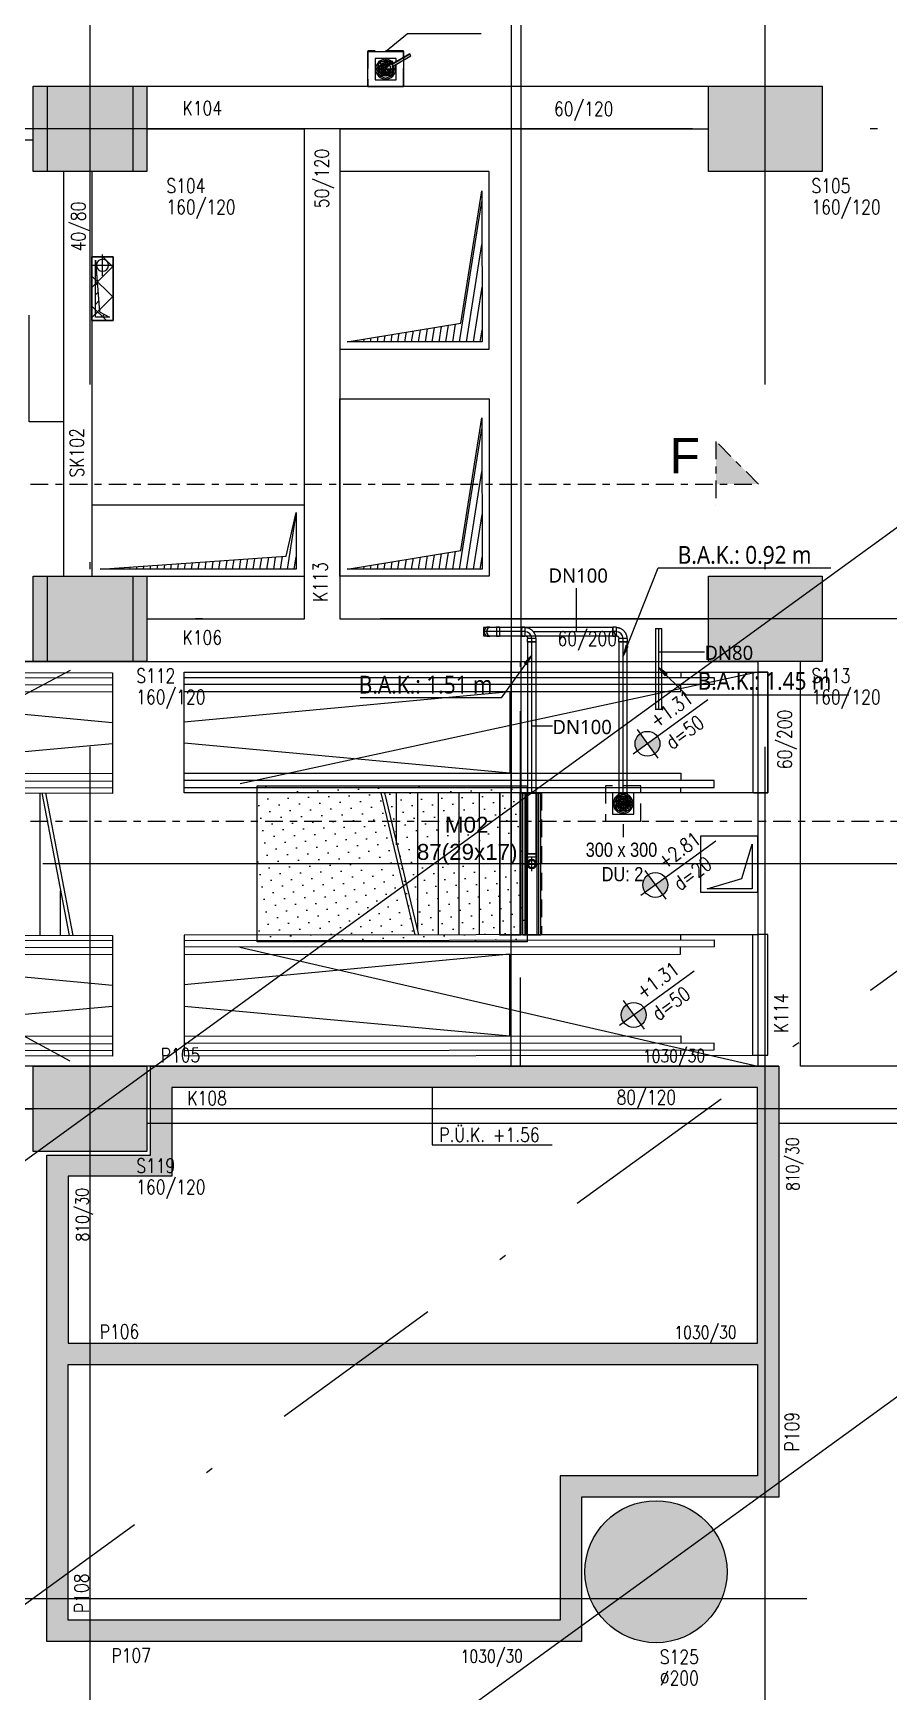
# Model space of a CAD drawing. Header units: millimetres. Extents: x 400408 to 401334, y 4543945 to 4544229.
# Drawn here: x 400627.2 to 400639.24, y 4544100.27 to 4544123.63 of the extents above; entities that cross this region are included whole.
import ezdxf
from ezdxf.enums import TextEntityAlignment as Align

# ---------------------------------------------------------------- set-up
doc = ezdxf.new("R2010")
doc.units = ezdxf.units.MM
for name, pattern in [('AKS', [3, 2.5, -0.25, 0, -0.25]), ('CENTER', [2, 1.25, -0.25, 0.25, -0.25]), ('CIZGI', [0.4, 0.25, -0.15]), ('CONTINU', [0]), ('DASHDOT2', [0.5, 0.25, -0.125, 0, -0.125]), ('HIDDEN', [0.375, 0.25, -0.125])]:
    doc.linetypes.add(name, pattern=pattern)
for name, color, linetype in [('aks prota', 2, 'AKS'), ('altlık_PROTA', 8, 'Continuous'), ('bosluk prota', 2, 'Continuous'), ('boşluk prota', 2, 'Continuous'), ('boşluk taraması prota', 252, 'Continuous'), ('kesit prota', 1, 'Continuous'), ('kesit tarama prota', 252, 'Continuous'), ('kiriş boyutu prota', 6, 'Continuous'), ('kiriş prota', 6, 'Continuous'), ('kolon prota', 1, 'Continuous'), ('kolon tarama prota', 252, 'Continuous'), ('lkolon prota', 4, 'Continuous'), ('lperde prota', 4, 'Continuous'), ('merdiven prota', 2, 'Continuous'), ('not prota', 2, 'Continuous'), ('perde prota', 1, 'Continuous'), ('PRT-AL-TUNEL_EKSENI', 14, 'DASHDOT2'), ('PRT-MI-a_fit_drainage', 10, 'Continuous'), ('prt-s-taxis', 7, 'Continuous'), ('skesit prota', 7, 'Continuous'), ('st-s_level (kot)', 6, 'Continuous'), ('st-s_levelmark (kot işareti)', 4, 'Continuous'), ('st_s_ölçü', 4, 'Continuous'), ('temel prota', 6, 'Continuous'), ('tkesit prota', 7, 'Continuous'), ('tkolon prota', 6, 'Continuous'), ('tnot prota', 4, 'Continuous'), ('tperde prota', 6, 'Continuous')]:
    doc.layers.add(name, color=color, linetype=linetype)
doc.styles.add('Arial', font='Arial.ttf')
doc.styles.add('Arial Narrow_2', font='Arial Narrow.ttf', dxfattribs={"height": 20})
doc.styles.add('OLCU', font='romanstw.shx')
doc.styles.add('PRT-MI-a_Arial', font='Arial.ttf', dxfattribs={"height": 30})
doc.styles.add('Segoe UI Light', font='', dxfattribs={"width": 0.9, "height": 200})
doc.styles.add('Segoe UI Light_1', font='', dxfattribs={"height": 200})
doc.styles.add('TKIRIS', font='romanstw.shx')
doc.styles.add('tkolon', font='romanstw.shx')
doc.styles.add('TNOT', font='romanstw.shx', dxfattribs={"width": 0.8, "height": 250})
doc.styles.get('Segoe UI Light').set_extended_font_data('Segoe UI Light')
doc.styles.get('Segoe UI Light_1').set_extended_font_data('Segoe UI Light')

# ---------------------------------------------------------------- blocks, each defined once
blk = doc.blocks.new('MEKANİK+2.81')
at = {"layer": 'altlık_PROTA'}
for points in [[(36213, -30314), (36310, -30314), (36288, -30276), (36547, -30126), (36532, -30100), (36273, -30250), (36251, -30211), (36192, -30314)], [(39533, -38578), (39606, -38446), (39570, -38432)], [(38249, -38566), (38145, -38676), (38178, -38699)], [(40033, -38738), (40125, -38858), (40153, -38830)]]:
    blk.add_hatch(color=256, dxfattribs=at).paths.add_polyline_path(points, flags=0)
for p, q in [((36192, -30064), (36500, -29812)), ((36500, -29812), (37535, -29812)), ((35942, -30564), (35942, -30064)), ((35942, -30064), (36442, -30064)), ((36532, -30100), (36273, -30250)), ((36273, -30250), (36532, -30100)), ((36288, -30276), (36547, -30126)), ((36288, -30276), (36547, -30126)), ((36442, -30064), (36442, -30564)), ((36547, -30126), (36532, -30100)), ((36547, -30126), (36532, -30100)), ((36342, -30164), (36042, -30164)), ((36042, -30164), (36042, -30464)), ((36072, -30309), (36052, -30309)), ((36052, -30319), (36072, -30319)), ((36092, -30314), (36192, -30314)), ((36117, -30309), (36097, -30309)), ((36097, -30319), (36117, -30319)), ((36162, -30309), (36142, -30309)), ((36142, -30319), (36162, -30319)), ((36187, -30174), (36187, -30194)), ((36187, -30219), (36187, -30239)), ((36187, -30264), (36187, -30284)), ((36187, -30343), (36187, -30363)), ((36251, -30211), (36192, -30314)), ((36251, -30211), (36192, -30314)), ((36192, -30414), (36192, -30214)), ((36192, -30314), (36310, -30314)), ((36310, -30314), (36192, -30314)), ((36197, -30194), (36197, -30174)), ((36197, -30239), (36197, -30219)), ((36197, -30284), (36197, -30264)), ((36197, -30363), (36197, -30343)), ((36222, -30319), (36242, -30319)), ((36273, -30250), (36251, -30211)), ((36273, -30250), (36251, -30211)), ((36267, -30319), (36287, -30319)), ((36310, -30314), (36288, -30276)), ((36288, -30276), (36310, -30314)), ((36332, -30309), (36312, -30309)), ((36312, -30319), (36332, -30319)), ((36342, -30210), (36342, -30164)), ((36342, -30464), (36342, -30244)), ((36442, -30564), (35942, -30564)), ((36042, -30464), (36342, -30464)), ((36187, -30388), (36187, -30408)), ((36187, -30434), (36187, -30454)), ((36197, -30408), (36197, -30388)), ((36197, -30454), (36197, -30434)), ((32208, -32955), (32208, -32925)), ((32059, -32963), (32066, -32955)), ((32359, -32955), (32059, -32955)), ((32059, -32955), (32059, -33855)), ((32059, -33075), (32358, -33075)), ((32059, -33387), (32359, -33087)), ((32208, -33225), (32208, -32955)), ((32359, -33102), (32211, -32955)), ((32359, -33855), (32359, -32955)), ((32359, -33527), (32059, -33227)), ((32059, -33811), (32359, -33511)), ((32263, -33855), (32059, -33651)), ((32059, -33855), (32359, -33855)), ((39533, -38578), (40025, -37336)), ((40025, -37336), (42455, -37336)), ((38877, -38235), (38877, -37624)), ((38106, -38176), (37569, -38176)), ((38105, -38235), (37569, -38235)), ((37569, -38294), (38106, -38294)), ((37657, -38172), (37625, -38172)), ((37625, -38299), (37657, -38299)), ((37796, -38172), (37752, -38172)), ((37752, -38299), (37796, -38299)), ((38150, -38172), (38106, -38172)), ((38150, -38176), (38106, -38176)), ((38150, -38235), (38106, -38235)), ((38106, -38294), (38150, -38294)), ((38106, -38299), (38150, -38299)), ((39390, -38176), (38150, -38176)), ((38150, -38294), (38157, -38294)), ((38157, -38294), (38162, -38294)), ((38163, -38294), (38301, -38294)), ((38269, -38235), (39389, -38235)), ((38301, -38294), (39390, -38294)), ((39434, -38172), (39390, -38172)), ((39434, -38235), (39390, -38235)), ((39390, -38299), (39434, -38299)), ((39988, -38189), (39988, -39329)), ((39988, -38189), (40077, -38189)), ((40033, -38189), (40033, -39329)), ((40077, -39329), (40077, -38189)), ((38185, -38334), (38185, -38378)), ((38190, -38378), (38190, -40508)), ((38249, -38378), (38249, -38334)), ((38249, -40508), (38249, -38378)), ((38308, -40508), (38308, -38378)), ((38312, -38378), (38312, -38334)), ((39469, -38334), (39469, -38378)), ((39474, -38378), (39474, -40505)), ((39533, -38378), (39533, -38334)), ((39533, -40505), (39533, -38378)), ((39570, -38432), (39533, -38578)), ((39533, -38578), (39606, -38446)), ((39606, -38446), (39570, -38432)), ((39592, -40505), (39592, -38378)), ((39596, -38378), (39596, -38334)), ((40033, -38517), (40677, -38517)), ((38249, -38566), (37819, -39167)), ((38249, -38566), (38145, -38676)), ((38145, -38676), (38178, -38699)), ((38178, -38699), (38249, -38566)), ((40033, -38738), (40125, -38858)), ((40153, -38830), (40033, -38738)), ((40033, -38738), (40422, -39127)), ((40125, -38858), (40153, -38830)), ((37819, -39167), (35834, -39167)), ((40422, -39127), (42708, -39127)), ((40077, -39329), (39988, -39329)), ((38249, -39562), (38539, -39562)), ((38124, -40508), (38154, -40508)), ((38124, -42508), (38124, -40508)), ((38154, -40508), (38169, -40508)), ((38154, -42508), (38154, -40508)), ((38169, -40508), (38324, -40508)), ((38169, -42508), (38169, -40508)), ((38190, -40508), (38190, -41365)), ((38308, -41365), (38308, -40508)), ((38324, -40508), (38344, -40508)), ((38324, -42508), (38324, -40508)), ((38344, -40508), (38374, -40508)), ((38344, -40508), (38344, -42508)), ((38374, -42508), (38374, -40508)), ((39683, -40505), (39383, -40505)), ((39383, -40505), (39383, -40805)), ((39469, -40512), (39469, -40531)), ((39469, -40531), (39469, -40554)), ((39469, -40554), (39469, -40557)), ((39474, -40505), (39474, -40512)), ((39528, -40515), (39528, -40535)), ((39528, -40560), (39528, -40580)), ((39528, -40605), (39528, -40626)), ((39533, -40755), (39533, -40555)), ((39538, -40535), (39538, -40515)), ((39538, -40580), (39538, -40560)), ((39538, -40626), (39538, -40605)), ((39592, -40512), (39592, -40505)), ((39596, -40531), (39596, -40512)), ((39596, -40554), (39596, -40531)), ((39596, -40557), (39596, -40554)), ((39683, -40805), (39683, -40505)), ((39383, -40805), (39683, -40805)), ((39413, -40650), (39393, -40650)), ((39393, -40660), (39413, -40660)), ((39433, -40655), (39633, -40655)), ((39458, -40650), (39438, -40650)), ((39438, -40660), (39458, -40660)), ((39503, -40650), (39483, -40650)), ((39483, -40660), (39503, -40660)), ((39528, -40685), (39528, -40705)), ((39528, -40730), (39528, -40750)), ((39528, -40775), (39528, -40795)), ((39538, -40705), (39538, -40685)), ((39538, -40750), (39538, -40730)), ((39538, -40795), (39538, -40775)), ((39582, -40650), (39562, -40650)), ((39562, -40660), (39582, -40660)), ((39628, -40650), (39607, -40650)), ((39607, -40660), (39628, -40660)), ((39673, -40650), (39653, -40650)), ((39653, -40660), (39673, -40660)), ((39533, -40948), (39533, -41128)), ((38149, -41508), (38349, -41508)), ((38185, -41365), (38185, -41410)), ((38249, -41608), (38249, -41408)), ((38312, -41410), (38312, -41365)), ((38154, -42508), (38124, -42508)), ((38169, -42508), (38154, -42508)), ((38324, -42508), (38169, -42508)), ((38344, -42508), (38324, -42508)), ((38374, -42508), (38344, -42508))]:
    blk.add_line(p, q, dxfattribs=at)
at = {"layer": 'altlık_PROTA', "flags": 128}
for points in [[(37752, -38178), (37746, -38178), (37741, -38178), (37735, -38178), (37730, -38178), (37725, -38178), (37719, -38178), (37714, -38178), (37709, -38178), (37704, -38178), (37699, -38178), (37694, -38178), (37689, -38178), (37684, -38178), (37680, -38178), (37675, -38178), (37671, -38178), (37666, -38178), (37662, -38178), (37658, -38178), (37657, -38178)], [(37657, -38292), (37661, -38292), (37665, -38292), (37669, -38292), (37673, -38292), (37678, -38292), (37682, -38292), (37687, -38292), (37692, -38292), (37697, -38292), (37702, -38292), (37707, -38292), (37712, -38292), (37717, -38292), (37723, -38292), (37728, -38292), (37733, -38292), (37739, -38292), (37744, -38292), (37750, -38292), (37752, -38292)], [(38260, -38224), (38256, -38219), (38251, -38215), (38246, -38211), (38241, -38208), (38236, -38204), (38231, -38201), (38226, -38198), (38220, -38195), (38215, -38192), (38209, -38190), (38203, -38187), (38197, -38185), (38191, -38184), (38185, -38182), (38179, -38181), (38173, -38180), (38167, -38179), (38160, -38178), (38154, -38178), (38150, -38178)], [(38150, -38292), (38152, -38292), (38154, -38293), (38155, -38293), (38157, -38293), (38159, -38293), (38160, -38294), (38162, -38294), (38163, -38295), (38165, -38295), (38166, -38296), (38168, -38296), (38169, -38297), (38171, -38298), (38172, -38299), (38174, -38300), (38175, -38301), (38176, -38302), (38178, -38303), (38179, -38304), (38179, -38305)], [(38179, -38305), (38181, -38306), (38182, -38307), (38183, -38308), (38184, -38310), (38185, -38311), (38186, -38312), (38186, -38314), (38187, -38315), (38188, -38317), (38189, -38318), (38189, -38320), (38190, -38321), (38190, -38323), (38191, -38324), (38191, -38326), (38191, -38328), (38191, -38329), (38191, -38331), (38192, -38333), (38192, -38334)], [(38306, -38334), (38306, -38327), (38305, -38321), (38305, -38315), (38304, -38309), (38303, -38303), (38301, -38297), (38300, -38291), (38298, -38285), (38296, -38279), (38294, -38273), (38291, -38267), (38288, -38262), (38285, -38256), (38282, -38251), (38279, -38246), (38275, -38241), (38271, -38236), (38267, -38231), (38263, -38227), (38260, -38224)], [(39544, -38224), (39540, -38219), (39535, -38215), (39530, -38211), (39525, -38208), (39520, -38204), (39515, -38201), (39510, -38198), (39504, -38195), (39498, -38192), (39493, -38190), (39487, -38187), (39481, -38185), (39475, -38184), (39469, -38182), (39463, -38181), (39457, -38180), (39451, -38179), (39444, -38178), (39438, -38178), (39434, -38178)], [(39434, -38292), (39436, -38292), (39438, -38293), (39439, -38293), (39441, -38293), (39442, -38293), (39444, -38294), (39446, -38294), (39447, -38295), (39449, -38295), (39450, -38296), (39452, -38296), (39453, -38297), (39455, -38298), (39456, -38299), (39458, -38300), (39459, -38301), (39460, -38302), (39461, -38303), (39463, -38304), (39463, -38305)], [(39463, -38305), (39465, -38306), (39466, -38307), (39467, -38308), (39468, -38310), (39469, -38311), (39470, -38312), (39470, -38314), (39471, -38315), (39472, -38317), (39472, -38318), (39473, -38320), (39474, -38321), (39474, -38323), (39474, -38324), (39475, -38326), (39475, -38328), (39475, -38329), (39475, -38331), (39476, -38333), (39476, -38334)], [(39590, -38334), (39590, -38327), (39589, -38321), (39589, -38315), (39588, -38309), (39587, -38303), (39585, -38297), (39584, -38291), (39582, -38285), (39580, -38279), (39578, -38273), (39575, -38267), (39572, -38262), (39569, -38256), (39566, -38251), (39563, -38246), (39559, -38241), (39555, -38236), (39551, -38231), (39547, -38227), (39544, -38224)], [(39476, -40628), (39476, -40625), (39476, -40622), (39476, -40619), (39476, -40616), (39476, -40613), (39476, -40610), (39476, -40606), (39476, -40603), (39476, -40599), (39476, -40596), (39476, -40592), (39476, -40588), (39476, -40584), (39476, -40580), (39476, -40577), (39476, -40573), (39476, -40569), (39476, -40565), (39476, -40561), (39476, -40557), (39476, -40557)], [(39590, -40557), (39590, -40561), (39590, -40565), (39590, -40569), (39590, -40573), (39590, -40577), (39590, -40580), (39590, -40584), (39590, -40588), (39590, -40592), (39590, -40595), (39590, -40599), (39590, -40603), (39590, -40606), (39590, -40609), (39590, -40613), (39590, -40616), (39590, -40619), (39590, -40622), (39590, -40625), (39590, -40628)], [(39476, -40655), (39476, -40655), (39476, -40655), (39476, -40655), (39476, -40654), (39476, -40653), (39476, -40652), (39476, -40651), (39476, -40650), (39476, -40649), (39476, -40647), (39476, -40646)], [(39533, -40712), (39530, -40712), (39528, -40712), (39526, -40712), (39524, -40712), (39521, -40711), (39519, -40711), (39517, -40710), (39515, -40709), (39513, -40709), (39510, -40708), (39508, -40707), (39506, -40706), (39504, -40705), (39502, -40704), (39500, -40702), (39499, -40701), (39497, -40700), (39495, -40698), (39493, -40697), (39492, -40695), (39490, -40693), (39489, -40692), (39487, -40690), (39486, -40688), (39485, -40686), (39483, -40684), (39482, -40682), (39481, -40680), (39480, -40678), (39479, -40676), (39479, -40674), (39478, -40672), (39477, -40669), (39477, -40667), (39476, -40665), (39476, -40663), (39476, -40660), (39476, -40658), (39476, -40656), (39476, -40655)], [(39590, -40655), (39590, -40658), (39590, -40660), (39589, -40662), (39589, -40664), (39589, -40667), (39588, -40669), (39588, -40671), (39587, -40673), (39586, -40675), (39585, -40677), (39584, -40680), (39583, -40682), (39582, -40684), (39581, -40686), (39580, -40688), (39579, -40689), (39577, -40691), (39576, -40693), (39574, -40695), (39572, -40696), (39571, -40698), (39569, -40699), (39567, -40701), (39565, -40702), (39564, -40703), (39562, -40705), (39560, -40706), (39558, -40707), (39555, -40708), (39553, -40708), (39551, -40709), (39549, -40710), (39547, -40711), (39545, -40711), (39542, -40712), (39540, -40712), (39538, -40712), (39536, -40712), (39533, -40712), (39533, -40712)], [(39590, -40646), (39590, -40647), (39590, -40649), (39590, -40650), (39590, -40651), (39590, -40652), (39590, -40653), (39590, -40654), (39590, -40655), (39590, -40655), (39590, -40655), (39590, -40655)], [(38192, -41481), (38192, -41478), (38192, -41475), (38192, -41472), (38192, -41469), (38192, -41466), (38192, -41462), (38192, -41459), (38192, -41456), (38192, -41452), (38192, -41448), (38192, -41445), (38192, -41441), (38192, -41437), (38192, -41433), (38192, -41429), (38192, -41426), (38192, -41422), (38192, -41418), (38192, -41414), (38192, -41410), (38192, -41410)], [(38192, -41508), (38192, -41508), (38192, -41508), (38192, -41507), (38192, -41507), (38192, -41506), (38192, -41505), (38192, -41504), (38192, -41503), (38192, -41502), (38192, -41500), (38192, -41499)], [(38306, -41410), (38306, -41414), (38306, -41418), (38306, -41422), (38306, -41425), (38306, -41429), (38306, -41433), (38306, -41437), (38306, -41441), (38306, -41445), (38306, -41448), (38306, -41452), (38306, -41455), (38306, -41459), (38306, -41462), (38306, -41466), (38306, -41469), (38306, -41472), (38306, -41475), (38306, -41478), (38306, -41481)], [(38306, -41499), (38306, -41500), (38306, -41502), (38306, -41503), (38306, -41504), (38306, -41505), (38306, -41506), (38306, -41507), (38306, -41507), (38306, -41508), (38306, -41508), (38306, -41508)]]:
    blk.add_lwpolyline(points, dxfattribs=at)
at = {"layer": 'altlık_PROTA'}
for centre, radius, start, end in [((36192, -30314), 140, 92.0467, 177.9533), ((36192, -30314), 140, 182.0467, 267.9533), ((36192, -30314), 120, 92.388, 177.612), ((36192, -30314), 120, 182.388, 267.612), ((36192, -30314), 95, 93.017, 176.983), ((36192, -30314), 95, 183.017, 266.983), ((36192, -30314), 75, 93.8226, 176.1774), ((36192, -30314), 75, 183.8226, 266.1774), ((36192, -30314), 59, 60, 180), ((36192, -30314), 59, 180, 0), ((36192, -30314), 50, 95.7392, 174.2608), ((36192, -30314), 50, 185.7392, 264.2608), ((36192, -30314), 30, 99.5941, 170.4059), ((36192, -30314), 30, 189.5941, 260.4059), ((36192, -30343), 29.5, 90, 270), ((36192, -30284), 29.5, 27.1261, 90), ((36192, -30314), 140, 36.2096, 87.9533), ((36192, -30314), 120, 37.2451, 87.612), ((36192, -30314), 95, 60.008, 86.983), ((36192, -30314), 75, 60.009, 86.1774), ((36192, -30314), 50, 60.0101, 84.2608), ((36192, -30314), 30, 59.9958, 80.4059), ((36192, -30314), 95, 273.017, 356.983), ((36192, -30314), 75, 273.8226, 356.1774), ((36192, -30314), 140, 272.0467, 357.9533), ((36192, -30314), 120, 272.388, 357.612), ((36192, -30314), 50, 275.7392, 354.2608), ((36192, -30314), 30, 279.5941, 350.4059), ((36192, -30314), 120, 2.388, 22.7634), ((36192, -30314), 140, 2.0467, 23.7946), ((32208, -33075), 85, 0, 180), ((32208, -33075), 85, 180, 0), ((39533, -40655), 140, 92.0467, 177.9533), ((39533, -40655), 120, 92.388, 177.612), ((39533, -40655), 95, 93.017, 176.983), ((39533, -40655), 75, 93.8226, 176.1774), ((39533, -40655), 63.8, 90, 270), ((39533, -40655), 59, 0, 180), ((39533, -40655), 50, 95.7392, 174.2608), ((39533, -40655), 30, 99.5941, 170.4059), ((39533, -40655), 63.8, 270, 90), ((39533, -40626), 29.5, 270, 90), ((39533, -40655), 140, 2.0467, 87.9533), ((39533, -40655), 120, 2.388, 87.612), ((39533, -40655), 95, 3.017, 86.983), ((39533, -40655), 75, 3.8226, 86.1774), ((39533, -40655), 50, 5.7392, 84.2608), ((39533, -40655), 30, 9.5941, 80.4059), ((39533, -40655), 140, 182.0467, 267.9533), ((39533, -40655), 120, 182.388, 267.612), ((39533, -40655), 95, 183.017, 266.983), ((39533, -40655), 75, 183.8226, 266.1774), ((39533, -40655), 59, 180, 0), ((39533, -40655), 50, 185.7392, 264.2608), ((39533, -40685), 29.5, 90, 270), ((39533, -40655), 30, 189.5941, 260.4059), ((39533, -40655), 95, 273.017, 356.983), ((39533, -40655), 75, 273.8226, 356.1774), ((39533, -40655), 140, 272.0467, 357.9533), ((39533, -40655), 120, 272.388, 357.612), ((39533, -40655), 50, 275.7392, 354.2608), ((39533, -40655), 30, 279.5941, 350.4059), ((38249, -41508), 63.8, 90, 270), ((38249, -41508), 59, 0, 180), ((38249, -41508), 59, 180, 0), ((38249, -41508), 50, 90, 270), ((38249, -41508), 63.8, 270, 90), ((38249, -41508), 50, 270, 90)]:
    blk.add_arc(centre, radius, start, end, dxfattribs=at)
for centre, major_axis, ratio, start_param, end_param in [((37569, -38235), (0, 59), 0.01005, 0, 1.570796), ((37569, -38235), (0, 59), 0.01005, 1.570796, 3.141593), ((37625, -38235), (0, 63.8), 0.707107, 0.368698, 1.570796), ((37625, -38235), (0, 63.8), 0.707107, 1.570796, 2.772895), ((37625, -38235), (0, 63.8), 0.707107, 0, 0.367917), ((37625, -38235), (0, 63.8), 0.707107, 2.773675, 3.141593), ((37657, -38235), (0, 63.8), 0.707107, 0.368698, 1.570796), ((37657, -38235), (0, 63.8), 0.707107, 1.570796, 2.772895), ((37657, -38235), (0, 57.2), 0.707107, 6.164486, 7.853982), ((37657, -38235), (0, 57.2), 0.707107, 1.570796, 3.252908), ((37657, -38235), (0, 63.8), 0.707107, 5.915268, 6.651103), ((37657, -38235), (0, 63.8), 0.707107, 2.773675, 3.50951), ((37657, -38235), (0, 63.8), 0.707107, 5.827151, 5.914488), ((37657, -38235), (0, 63.8), 0.707107, 3.51029, 3.595418), ((37752, -38235), (0, 63.8), 0.01, 0, 0.367917), ((37752, -38235), (0, 63.8), 0.01, 0.368698, 1.570796), ((37752, -38235), (0, 63.8), 0.01, 1.570796, 2.772895), ((37752, -38235), (0, 63.8), 0.01, 2.773675, 3.141593), ((37796, -38235), (0, 63.8), 0.01, 5.915268, 6.651103), ((37796, -38235), (0, 59), 0.01, 0, 1.570796), ((37796, -38235), (0, 63.8), 0.01, 4.712389, 5.914488), ((37796, -38235), (0, 63.8), 0.01, 0.368698, 1.570796), ((37796, -38235), (0, 59), 0.01, 1.570796, 3.141593), ((37796, -38235), (0, 63.8), 0.01, 1.570796, 2.772895), ((37796, -38235), (0, 63.8), 0.01, 3.51029, 4.712389), ((37796, -38235), (0, 63.8), 0.01, 2.773675, 3.50951), ((38106, -38235), (0, 63.8), 0.01, 6.273186, 9.414779), ((38106, -38235), (0, 59), 0.01005, 0, 1.275041), ((38106, -38235), (0, 59), 0.01005, 1.844073, 3.141593), ((38106, -38235), (0, 59), 0.01005, 4.712389, 6.283185), ((38106, -38235), (0, 59), 0.01005, 3.141593, 4.712389), ((38150, -38235), (0, 63.8), 0.01, 6.273186, 9.414779), ((38150, -38235), (0, 63.8), 0.01, 5.838733, 6.273186), ((38150, -38235), (0, 57.1), 0.01, 6.273186, 9.414779), ((38150, -38235), (0, 57.1), 0.01, 6.273186, 6.283185), ((38150, -38334), (69.6, 69.6), 0.9999, 5.497837, 7.068533), ((38150, -38235), (0, 63.8), 0.01, 3.141593, 3.586543), ((39390, -38235), (0, 63.8), 0.01, 6.273186, 9.414779), ((39390, -38235), (0, 59), 0.01, 0, 1.293708), ((39390, -38235), (0, 59), 0.01, 1.838659, 3.141593), ((39390, -38235), (0, 59), 0.01, 4.712389, 6.283185), ((39390, -38235), (0, 59), 0.01, 3.141593, 4.712389), ((39434, -38235), (0, 63.8), 0.01, 6.273186, 9.414779), ((39434, -38235), (0, 63.8), 0.01, 5.838733, 6.273186), ((39434, -38235), (0, 57.1), 0.01, 6.273186, 9.414779), ((39434, -38235), (0, 57.1), 0.01, 6.273186, 6.283185), ((39434, -38334), (69.6, 69.6), 0.9999, 5.497837, 7.068533), ((39434, -38235), (0, 63.8), 0.01, 3.141593, 3.586543), ((38249, -38334), (63.8, 0), 0.01, 0.009999, 3.151592), ((38249, -38378), (-63.8, 0), 0.01, 3.151592, 6.293184), ((38249, -38378), (63.8, 0), 0.01, 3.151592, 3.510267), ((38249, -38378), (63.8, 0), 0.01, 3.511047, 4.460589), ((38249, -38378), (-59, 0), 0.01, 4.974188, 6.283185), ((38249, -38378), (-63.8, 0), 0.01, 1.580795, 2.773437), ((38249, -38378), (59, 0), 0.01, 0, 1.308997), ((38249, -38378), (63.8, 0), 0.01, 5.91581, 6.283185), ((39533, -38334), (63.8, 0), 0.01, 0.009999, 3.151592), ((39533, -38378), (63.8, 0), 0.01, 0.009999, 3.151592), ((39533, -38378), (63.8, 0), 0.01, 3.151592, 3.510267), ((39533, -38378), (63.8, 0), 0.01, 3.511047, 4.460589), ((39533, -38378), (-59, 0), 0.01, 4.974188, 6.283185), ((39533, -38378), (63.8, 0), 0.01, 4.722388, 5.915027), ((39533, -38378), (59, 0), 0.01, 0, 1.308997), ((39533, -38378), (63.8, 0), 0.01, 5.915807, 6.283185), ((39533, -40557), (63.8, 0), 0.01, 1.570796, 3.621282), ((39533, -40512), (63.8, 0), 0.01, 1.570796, 3.141593), ((39533, -40557), (-57.1, 0), 0.01, 4.712389, 6.457718), ((39533, -40512), (59, 0), 0.01, 1.570796, 3.141593), ((39533, -40512), (59, 0), 0.01, 3.141593, 4.712389), ((39533, -40512), (59, 0), 0.01, 0, 1.570796), ((39533, -40512), (-59, 0), 0.01, 1.570796, 3.141593), ((39533, -40512), (63.8, 0), 0.01, 0, 1.570796), ((39533, -40557), (57.1, 0), 0.01, 0.523599, 1.570796), ((39533, -40557), (63.8, 0), 0.01, 5.803368, 7.853982), ((39533, -40557), (57.2, 0), 0.01, 6.108652, 6.78099), ((38249, -41365), (63.8, 0), 0.01, 1.570801, 3.141593), ((38249, -41410), (63.8, 0), 0.01, 1.570801, 3.141593), ((38249, -41410), (63.8, 0), 0.01, 3.141597, 3.621279), ((38249, -41365), (-59, 0), 0.01, 4.712389, 6.283185), ((38249, -41365), (59, 0), 0.01, 3.141593, 4.712389), ((38249, -41410), (-57.2, 0), 0.01, 4.712394, 6.457723), ((38249, -41365), (-59, 0), 0.01, 3.141593, 4.712389), ((38249, -41365), (59, 0), 0.01, 4.712389, 6.283185), ((38249, -41365), (-63.8, 0), 0.01, 3.141597, 4.712394), ((38249, -41410), (57.1, 0), 0.01, 6.108657, 7.853986), ((38249, -41410), (63.8, 0), 0.01, 0.000005, 1.570801), ((38249, -41410), (63.8, 0), 0.01, 5.803365, 6.283185)]:
    blk.add_ellipse(centre, major_axis=major_axis, ratio=ratio, start_param=start_param, end_param=end_param, dxfattribs=at)
at = {"layer": 'altlık_PROTA', "char_height": 250, "attachment_point": 1, "line_spacing_factor": 1.142579, "style": 'Segoe UI Light'}
for s, insert, width in [('B.A.K.: 0.92 m', (40302, -37029), 2444.47), ('B.A.K.: 1.51 m', (35814, -38856), 2306.23), ('B.A.K.: 1.45 m', (40582, -38804), 2381.63)]:
    blk.add_mtext(s, dxfattribs=dict(at, insert=insert, width=width))
at = {"layer": 'altlık_PROTA', "char_height": 200, "attachment_point": 1}
for s, insert, width, style in [('DN100', (38484, -37345), 945.99, 'Segoe UI Light_1'), ('DN80', (40677, -38433), 825.74, 'Segoe UI Light_1'), ('DN100', (38539, -39478), 945.99, 'Segoe UI Light_1'), ('300 x 300', (39007, -41206), 1266.67, 'Arial Narrow_2'), ('DU: 2', (39232, -41550), 721.52, 'Arial Narrow_2')]:
    blk.add_mtext(s, dxfattribs=dict(at, insert=insert, width=width, style=style))
blk = doc.blocks.new('yürüyen mer 2')
at = {"color": 253}
blk.add_lwpolyline([(52651, 3429.1), (52651, 3599.1)], dxfattribs=at)
at = {"layer": 'st_s_ölçü', "color": 252, "ltscale": 0.1}
blk.add_line((53451.2, 3599.1), (53451.2, 3429.1), dxfattribs=at)
for points in [[(52651, 3599.1), (53472.2, 3599.1), (53472.2, 3429.1), (52651, 3429.1)], [(53349.5, 3599.1), (53349.5, 3591.6)], [(52651, 3591.6), (53396.5, 3591.6), (53396.5, 3581.8), (52651, 3581.8)], [(52651, 3571.6), (53349.5, 3571.6), (53349.5, 3581.8)], [(52651, 3529.1), (53109.3, 3571.6), (53109.3, 3456.6), (52651, 3499.1)], [(52651, 3456.6), (53349.5, 3456.6), (53349.5, 3446.3)], [(52651, 3436.6), (53396.5, 3436.6), (53396.5, 3446.3), (52651, 3446.3)], [(53349.5, 3429.1), (53349.5, 3436.6)]]:
    blk.add_lwpolyline(points, dxfattribs=at)
blk = doc.blocks.new('Stair_Anotation')
at = {"color": 0, "style": 'PRT-MI-a_Arial'}
blk.add_attdef('M.ADI', text='', height=0.2, dxfattribs=at).set_placement((0, 0), align=Align.BOTTOM_CENTER)
blk.add_attdef('BAS.SAYI-(EN-RIHT)', text='', height=0.2, dxfattribs=at).set_placement((0, -0.08), align=Align.TOP_CENTER)
blk = doc.blocks.new('PLAN_KOT')
at = {"layer": 'st-s_levelmark (kot işareti)'}
h = blk.add_hatch(color=256, dxfattribs=at)
h.paths.add_polyline_path([(0, 17.5, 0.414214), (-17.5, 0), (0, 0)])
h.paths.add_polyline_path([(17.5, 0), (0, 0), (0, -17.5, 0.414214)])
for p, q in [((0, 25), (0, -25)), ((105, 0), (-25, 0))]:
    blk.add_line(p, q, dxfattribs=at)
blk.add_circle((0, 0), 17.5, dxfattribs=at)
at = {"layer": 'st-s_level (kot)', "color": 6, "style": 'OLCU', "width": 0.8}
for tag, p in [('KOT', (22.7, 9.8)), ('DÖŞEME_KALINLIĞI', (22.7, -27.6))]:
    blk.add_attdef(tag, p, '', height=20, dxfattribs=at)
blk = doc.blocks.new('YER SUZGECI_20x20')
at = {"color": 2}
blk.add_lwpolyline([(-20, 0), (0, 0), (0, 20), (-20, 20)], close=True, dxfattribs=at)
for points in [[(0, 20), (-20, 0)], [(-20, 20), (0, 0)]]:
    blk.add_lwpolyline(points, dxfattribs=at)
blk.add_circle((-10, 10), 7, dxfattribs=at)

msp = doc.modelspace()

# ---------------------------------------------------------------- hatches: boundary and pattern name
at = {"layer": 'boşluk taraması prota', "ltscale": 2}
h = msp.add_hatch(dxfattribs=at)
h.set_pattern_fill('ANSI31', color=256, scale=0.03, angle=36, style=0)
h.set_pattern_definition([(81, (400355.13428, 4543362.83515), (-0.094077314, 0.014900383), [])])
h.paths.add_polyline_path([(400633.213, 4544119.542), (400633.509, 4544121.678), (400633.513, 4544119.278), (400631.614, 4544119.278)])
h = msp.add_hatch(dxfattribs=at)
h.set_pattern_fill('ANSI31', color=256, scale=0.03, angle=36, style=0)
h.set_pattern_definition([(45, (400595.96402, 4544153.43323), (-0.06735192, 0.06735192), [])])
h.paths.add_polyline_path([(400628.072, 4544120.428), (400628.128, 4544119.7), (400628.272, 4544119.628), (400628.072, 4544119.628)])
h = msp.add_hatch(dxfattribs=at)
h.set_pattern_fill('ANSI31', color=256, scale=0.03, angle=36, style=0)
h.set_pattern_definition([(81, (400355.13428, 4543359.63515), (-0.094077314, 0.014900383), [])])
h.paths.add_polyline_path([(400633.213, 4544116.342), (400633.509, 4544118.478), (400633.513, 4544116.078), (400631.614, 4544116.078)])
h = msp.add_hatch(dxfattribs=at)
h.set_pattern_fill('ANSI31', color=256, scale=0.03, angle=36, style=0)
h.set_pattern_definition([(81, (400352.51802, 4543359.63515), (-0.094077314, 0.014900383), [])])
h.paths.add_polyline_path([(400630.758, 4544116.259), (400630.897, 4544116.878), (400630.897, 4544116.078), (400628.137, 4544116.078)])
at = {"layer": 'kesit tarama prota'}
h = msp.add_hatch(color=256, dxfattribs=at)
h.dxf.hatch_style = 1
h.paths.add_polyline_path([(400636.803, 4544117.876), (400637.403, 4544117.276), (400636.803, 4544117.276)])
at = {"layer": 'kolon tarama prota'}
h = msp.add_hatch(color=256, dxfattribs=at)
h.dxf.hatch_style = 1
h.paths.add_polyline_path([(400627.197, 4544122.878), (400628.797, 4544122.878), (400628.797, 4544121.678), (400627.197, 4544121.678)])
h = msp.add_hatch(color=256, dxfattribs=at)
h.dxf.hatch_style = 1
h.paths.add_polyline_path([(400636.697, 4544122.878), (400638.297, 4544122.878), (400638.297, 4544121.678), (400636.697, 4544121.678)])
h = msp.add_hatch(color=256, dxfattribs=at)
h.dxf.hatch_style = 1
h.paths.add_polyline_path([(400627.197, 4544115.978), (400628.797, 4544115.978), (400628.797, 4544114.778), (400627.197, 4544114.778)])
h = msp.add_hatch(color=256, dxfattribs=at)
h.dxf.hatch_style = 1
h.paths.add_polyline_path([(400636.697, 4544115.978), (400638.297, 4544115.978), (400638.297, 4544114.778), (400636.697, 4544114.778)])
h = msp.add_hatch(dxfattribs=at)
h.set_pattern_fill('DOTS', color=2, scale=0.1, angle=36)
h.set_pattern_definition([(36, (400259.45267, 4543301.0889), (-0.029095185, 0.175086902), [0, -0.15875])])
h.paths.add_polyline_path([(400634.147, 4544113.028), (400630.347, 4544113.028), (400630.347, 4544110.828), (400634.147, 4544110.828)])
h = msp.add_hatch(color=256, dxfattribs=at)
h.dxf.hatch_style = 1
h.paths.add_polyline_path([(400627.197, 4544109.078), (400628.797, 4544109.078), (400628.797, 4544107.878), (400627.197, 4544107.878)])
h = msp.add_hatch(color=256, dxfattribs=at)
h.dxf.hatch_style = 1
h.paths.add_polyline_path([(400637.689, 4544109.078), (400637.689, 4544103.008), (400634.913, 4544103.008), (400634.913, 4544100.978), (400627.389, 4544100.978), (400627.389, 4544107.828), (400628.847, 4544107.828), (400628.847, 4544109.078)])
h.paths.add_polyline_path([(400637.389, 4544108.778), (400629.147, 4544108.778), (400629.147, 4544107.528), (400627.689, 4544107.528), (400627.689, 4544105.178), (400637.389, 4544105.178)], flags=16)
h.paths.add_polyline_path([(400627.689, 4544104.878), (400637.389, 4544104.878), (400637.389, 4544103.308), (400634.613, 4544103.308), (400634.613, 4544101.278), (400627.689, 4544101.278)], flags=16)
h = msp.add_hatch(color=256, dxfattribs=at)
h.dxf.hatch_style = 1
edge = h.paths.add_edge_path()
edge.add_arc((400635.96, 4544101.96), 1, 36, 396)

# ---------------------------------------------------------------- linework, layer by layer
at = {"layer": 'aks prota', "ltscale": 10}
for p, q in [((400694.593, 4544156.797), (400594.75, 4544084.257)), ((400700.412, 4544148.787), (400600.569, 4544076.247)), ((400627.997, 4544088.578), (400627.997, 4544135.278)), ((400637.497, 4544088.578), (400637.497, 4544135.278)), ((400696.675, 4544122.278), (400593.85, 4544122.278)), ((400687.178, 4544115.378), (400593.85, 4544115.378)), ((400682.43, 4544111.928), (400593.85, 4544111.928)), ((400677.681, 4544108.478), (400593.851, 4544108.478)), ((400668.184, 4544101.578), (400593.85, 4544101.578))]:
    msp.add_line(p, q, dxfattribs=at)
at = {"layer": 'bosluk prota'}
msp.add_lwpolyline([(400637.314, 4544111.575), (400636.681, 4544111.575), (400637.166, 4544111.721), (400637.314, 4544112.205)], close=True, dxfattribs=at)
at = {"layer": 'boşluk prota', "ltscale": 0.05}
for points in [[(400633.213, 4544119.542), (400633.509, 4544121.407), (400633.513, 4544119.278), (400631.614, 4544119.278)], [(400628.072, 4544120.428), (400628.128, 4544119.7), (400628.272, 4544119.628), (400628.072, 4544119.628)], [(400633.213, 4544116.342), (400633.509, 4544118.207), (400633.513, 4544116.078), (400631.614, 4544116.078)], [(400630.758, 4544116.259), (400630.897, 4544116.878), (400630.897, 4544116.078), (400628.137, 4544116.078)]]:
    msp.add_lwpolyline(points, close=True, dxfattribs=at)
at = {"layer": 'kesit prota', "color": 5}
msp.add_lwpolyline([(400633.758, 4544110.93), (400634.058, 4544110.93), (400634.058, 4544112.928), (400633.758, 4544112.928)], close=True, dxfattribs=at)
at = {"layer": 'kiriş prota'}
for p, q in [((400619.297, 4544122.123), (400627.197, 4544122.123)), ((400620.243, 4544114.778), (400637.388, 4544114.778)), ((400627.197, 4544114.778), (400620.247, 4544114.778)), ((400633.92, 4544109.078), (400633.92, 4544114.778))]:
    msp.add_line(p, q, dxfattribs=at)
at = {"layer": 'kiriş prota', "linetype": 'HIDDEN', "ltscale": 5}
msp.add_line((400634.054, 4544109.078), (400634.054, 4544114.778), dxfattribs=at)
at = {"layer": 'kiriş prota'}
for points in [[(400628.797, 4544122.878), (400636.697, 4544122.878)], [(400628.797, 4544122.278), (400631.013, 4544122.278)], [(400631.013, 4544115.378), (400631.013, 4544122.278)], [(400631.513, 4544122.278), (400636.697, 4544122.278)], [(400631.513, 4544122.278), (400631.513, 4544115.378)], [(400627.622, 4544121.678), (400627.622, 4544115.978)], [(400628.022, 4544121.678), (400628.022, 4544115.978)], [(400628.597, 4544115.978), (400630.913, 4544115.978)], [(400628.797, 4544115.378), (400631.013, 4544115.378)], [(400631.513, 4544115.378), (400636.697, 4544115.378)], [(400637.393, 4544114.778), (400637.393, 4544112.928), (400634.058, 4544112.928), (400634.058, 4544110.93), (400637.393, 4544110.933), (400637.393, 4544109.078), (400620.255, 4544109.078)], [(400644.131, 4544109.078), (400637.993, 4544109.078), (400637.993, 4544114.778), (400637.393, 4544114.778), (400637.393, 4544109.078), (400628.797, 4544109.078)], [(400628.797, 4544114.778), (400636.697, 4544114.778)], [(400619.297, 4544108.478), (400627.197, 4544108.478)], [(400628.797, 4544108.278), (400637.389, 4544108.278)], [(400637.689, 4544108.278), (400643.931, 4544108.278)]]:
    msp.add_lwpolyline(points, dxfattribs=at)
for points in [[(400631.513, 4544119.178), (400633.613, 4544119.178), (400633.613, 4544121.678), (400631.513, 4544121.678)], [(400628.022, 4544120.478), (400628.322, 4544120.478), (400628.322, 4544119.578), (400628.022, 4544119.578)], [(400631.513, 4544118.478), (400633.613, 4544118.478), (400633.613, 4544115.978), (400631.513, 4544115.978)], [(400628.022, 4544115.978), (400631.013, 4544115.978), (400631.013, 4544116.978), (400628.022, 4544116.978)]]:
    msp.add_lwpolyline(points, close=True, dxfattribs=at)
at = {"layer": 'kolon prota', "color": 1}
for points in [[(400627.197, 4544122.878), (400628.797, 4544122.878), (400628.797, 4544121.678), (400627.197, 4544121.678)], [(400636.697, 4544122.878), (400638.297, 4544122.878), (400638.297, 4544121.678), (400636.697, 4544121.678)], [(400627.197, 4544115.978), (400628.797, 4544115.978), (400628.797, 4544114.778), (400627.197, 4544114.778)], [(400636.697, 4544115.978), (400638.297, 4544115.978), (400638.297, 4544114.778), (400636.697, 4544114.778)], [(400627.197, 4544109.078), (400628.797, 4544109.078), (400628.797, 4544107.878), (400627.197, 4544107.878)]]:
    msp.add_lwpolyline(points, close=True, dxfattribs=at)
at = {"layer": 'kolon prota', "color": 5, "linetype": 'HIDDEN', "ltscale": 5}
for points in [[(400627.397, 4544122.878), (400628.597, 4544122.878), (400628.597, 4544121.678), (400627.397, 4544121.678)], [(400627.397, 4544115.978), (400628.597, 4544115.978), (400628.597, 4544114.778), (400627.397, 4544114.778)]]:
    msp.add_lwpolyline(points, close=True, dxfattribs=at)
at = {"layer": 'kolon prota', "color": 1}
msp.add_circle((400635.96, 4544101.96), 1, dxfattribs=at)
at = {"layer": 'merdiven prota', "color": 4}
for p, q in [((400637.389, 4544114.628), (400630.109, 4544113.053)), ((400630.104, 4544110.753), (400637.393, 4544109.078))]:
    msp.add_line(p, q, dxfattribs=at)
at = {"layer": 'merdiven prota', "linetype": 'HIDDEN', "ltscale": 10}
for p, q in [((400627.293, 4544110.921), (400627.293, 4544112.928)), ((400632.308, 4544112.197), (400632.308, 4544112.928)), ((400632.608, 4544110.986), (400632.608, 4544112.928)), ((400632.898, 4544110.929), (400632.898, 4544112.928)), ((400633.188, 4544110.929), (400633.188, 4544112.928)), ((400633.478, 4544110.93), (400633.478, 4544112.928)), ((400633.768, 4544110.93), (400633.768, 4544112.928)), ((400634.048, 4544110.93), (400634.048, 4544112.928)), ((400634.058, 4544110.93), (400634.058, 4544112.928)), ((400627.583, 4544110.921), (400627.583, 4544111.546))]:
    msp.add_line(p, q, dxfattribs=at)
at = {"layer": 'merdiven prota', "color": 4}
msp.add_lwpolyline([(400627.715, 4544114.653), (400622.602, 4544111.928), (400627.714, 4544109.153)], dxfattribs=at)
at = {"layer": 'merdiven prota', "linetype": 'HIDDEN', "ltscale": 10}
for points in [[(400637.338, 4544112.928), (400637.534, 4544112.928), (400637.534, 4544114.628), (400637.389, 4544114.628)], [(400627.319, 4544112.928), (400627.702, 4544110.921)], [(400627.37, 4544112.928), (400627.753, 4544110.921)], [(400632.57, 4544110.929), (400632.091, 4544112.928)], [(400632.621, 4544110.929), (400632.143, 4544112.928)], [(400637.338, 4544109.233), (400637.535, 4544109.233), (400637.533, 4544110.933), (400637.389, 4544110.933)]]:
    msp.add_lwpolyline(points, dxfattribs=at)
at = {"layer": 'not prota', "ltscale": 0.1}
for points in [[(400627.622, 4544118.153), (400627.138, 4544118.153), (400627.138, 4544119.653)], [(400632.81, 4544108.778), (400632.81, 4544107.971), (400634.5, 4544107.971)]]:
    msp.add_lwpolyline(points, dxfattribs=at)
at = {"layer": 'perde prota'}
for points in [[(400637.689, 4544109.078), (400637.689, 4544103.008), (400634.913, 4544103.008), (400634.913, 4544100.978), (400627.389, 4544100.978), (400627.389, 4544107.828), (400628.847, 4544107.828), (400628.847, 4544109.078)], [(400637.389, 4544108.778), (400629.147, 4544108.778), (400629.147, 4544107.528), (400627.689, 4544107.528), (400627.689, 4544105.178), (400637.389, 4544105.178)], [(400627.689, 4544104.878), (400637.389, 4544104.878), (400637.389, 4544103.308), (400634.613, 4544103.308), (400634.613, 4544101.278), (400627.689, 4544101.278)]]:
    msp.add_lwpolyline(points, close=True, dxfattribs=at)
msp.add_lwpolyline([(400637.689, 4544109.078), (400636.792, 4544109.078)], dxfattribs=at)
at = {"layer": 'PRT-AL-TUNEL_EKSENI', "ltscale": 10}
msp.add_line((400597.719, 4544080.171), (400697.562, 4544152.711), dxfattribs=at)
at = {"layer": 'PRT-MI-a_fit_drainage', "color": 2, "linetype": 'CIZGI'}
for points in [[(400632.406, 4544123.378), (400631.906, 4544123.378), (400631.906, 4544122.878), (400632.406, 4544122.878)], [(400635.747, 4544113.028), (400635.247, 4544113.028), (400635.247, 4544112.528), (400635.747, 4544112.528)]]:
    msp.add_lwpolyline(points, close=True, dxfattribs=at)
at = {"layer": 'skesit prota', "linetype": 'CENTER', "ltscale": 0.2}
for p, q in [((400637.403, 4544117.276), (400636.803, 4544117.876)), ((400636.803, 4544117.876), (400636.803, 4544116.976))]:
    msp.add_line(p, q, dxfattribs=at)
for points in [[(400591.959, 4544117.276), (400637.403, 4544117.276)], [(400591.959, 4544112.53), (400651.686, 4544112.53)], [(400591.959, 4544112.53), (400651.686, 4544112.53)]]:
    msp.add_lwpolyline(points, dxfattribs=at)
at = {"layer": 'st_s_ölçü', "color": 1, "linetype": 'CONTINU', "ltscale": 0.1}
msp.add_line((400634.058, 4544187.988), (400634.058, 4544111.928), dxfattribs=at)
at = {"layer": 'st_s_ölçü', "color": 4, "linetype": 'CONTINU', "ltscale": 0.1}
msp.add_line((400633.92, 4544187.488), (400633.92, 4544111.928), dxfattribs=at)
at = {"layer": 'temel prota'}
msp.add_lwpolyline([(400630.347, 4544113.028), (400634.147, 4544113.028), (400634.147, 4544110.828), (400630.347, 4544110.828)], close=True, dxfattribs=at)
at = {"layer": 'temel prota', "linetype": 'HIDDEN'}
msp.add_lwpolyline([(400634.468, 4544110.93), (400634.048, 4544110.93), (400634.048, 4544112.928), (400634.348, 4544112.928), (400634.348, 4544110.931)], dxfattribs=at)
at = {"layer": 'temel prota'}
msp.add_lwpolyline([(400636.589, 4544112.325), (400637.389, 4544112.325), (400637.389, 4544111.525), (400636.589, 4544111.525), (400636.589, 4544112.325)], dxfattribs=at)

# ---------------------------------------------------------------- block references
at = {"xscale": 0.001000000000000069, "yscale": 0.001000000000000069, "zscale": 0.001000000000000069}
msp.add_blockref('MEKANİK+2.81', (400595.964, 4544153.433), dxfattribs=at)
at = {"layer": 'PRT-MI-a_fit_drainage', "color": 2, "xscale": 0.01, "yscale": 0.01, "zscale": 0.01, "rotation": 180.0000000000015}
for p in [(400632.056, 4544123.228), (400635.397, 4544112.878)]:
    msp.add_blockref('YER SUZGECI_20x20', p, dxfattribs=at)
at = {"layer": 'prt-s-taxis'}
ref = msp.add_blockref('Stair_Anotation', (400633.305, 4544112.299), dxfattribs=dict(at, xscale=-1.125000000000078, yscale=1.125000000000078, zscale=1.125000000000078, rotation=359.9999999653604))
ref.add_attrib('M.ADI', 'M02', dxfattribs={"layer": '0', "color": 0, "height": 0.225, "style": 'PRT-MI-a_Arial'}).set_placement((400633.296, 4544112.299), align=Align.BOTTOM_CENTER)
ref.add_attrib('BAS.SAYI-(EN-RIHT)', '87(29x17)', dxfattribs={"layer": '0', "color": 0, "height": 0.225, "style": 'PRT-MI-a_Arial'}).set_placement((400633.303, 4544112.209), align=Align.TOP_CENTER)
at = {"layer": 'st-s_level (kot)', "linetype": 'CONTINU', "ltscale": 0.1, "xscale": 0.01, "yscale": 0.01, "zscale": 0.01, "rotation": 35.99999999999476}
for p, values in [((400635.84, 4544113.619), {'KOT': '+1.31', 'DÖŞEME_KALINLIĞI': 'd=50'}), ((400635.95, 4544111.631), {'KOT': '+2.81', 'DÖŞEME_KALINLIĞI': 'd=20'}), ((400635.647, 4544109.801), {'KOT': '+1.31', 'DÖŞEME_KALINLIĞI': 'd=50'})]:
    msp.add_blockref('PLAN_KOT', p, dxfattribs=at).add_auto_attribs(values)
at = {"layer": 'st_s_ölçü', "linetype": 'CONTINU', "yscale": 0.01, "zscale": 0.01}
for p, xscale, rotation in [((401154.855, 4544148.403), 0.01, 179.9447113516709), ((401154.855, 4544144.703), 0.01, 179.9447113516709), ((400102.778, 4544144.708), -0.01, 180.0552886483474)]:
    msp.add_blockref('yürüyen mer 2', p, dxfattribs=dict(at, xscale=xscale, rotation=rotation))
at = {"layer": 'st_s_ölçü', "linetype": 'CONTINU', "xscale": 0.01, "yscale": 0.01, "zscale": 0.01}
msp.add_blockref('yürüyen mer 2', (400102.812, 4544078.637), dxfattribs=at)

# ---------------------------------------------------------------- texts
at = {"layer": 'kiriş boyutu prota', "ltscale": 0.05, "style": 'TKIRIS', "width": 0.8}
for s, p in [('60/120', (400635.361, 4544122.56)), ('60/200', (400635.411, 4544115.099)), ('80/120', (400636.242, 4544108.64))]:
    msp.add_text(s, height=0.2, dxfattribs=at).set_placement(p, align=Align.MIDDLE_RIGHT)
for s, p in [('50/120', (400631.258, 4544121.998)), ('40/80', (400627.832, 4544121.253)), ('60/200', (400637.77, 4544114.098))]:
    msp.add_text(s, height=0.2, rotation=90, dxfattribs=at).set_placement(p, align=Align.MIDDLE_RIGHT)
at = {"layer": 'kiriş prota', "ltscale": 0.05, "style": 'TKIRIS', "width": 0.8}
for s, p in [('K104', (400629.298, 4544122.569)), ('K106', (400629.298, 4544115.116)), ('K108', (400629.366, 4544108.629))]:
    msp.add_text(s, height=0.2, dxfattribs=at).set_placement(p, align=Align.MIDDLE_LEFT)
for s, p in [('SK102', (400627.811, 4544117.371)), ('K113', (400631.237, 4544115.621)), ('K114', (400637.721, 4544109.548))]:
    msp.add_text(s, height=0.2, rotation=90, dxfattribs=at).set_placement(p, align=Align.MIDDLE_LEFT)
at = {"layer": 'lkolon prota', "style": 'tkolon', "width": 0.8}
for s, p in [('160/120', (400629.071, 4544121.077)), ('160/120', (400638.147, 4544121.077)), ('160/120', (400628.647, 4544114.177)), ('160/120', (400638.147, 4544114.177)), ('160/120', (400628.647, 4544107.277)), ('%%C200', (400636.014, 4544100.362))]:
    msp.add_text(s, height=0.2, dxfattribs=at).set_placement(p)
at = {"layer": 'lperde prota', "style": 'tkolon', "width": 0.8}
for s, rotation, p in [('1030/30', 0.4693, (400635.775, 4544109.221)), ('810/30', 90.4693, (400637.885, 4544107.322)), ('810/30', 90.4693, (400627.89, 4544106.611)), ('1030/30', 0.4693, (400636.218, 4544105.328)), ('1030/30', 0.4693, (400633.211, 4544100.768))]:
    msp.add_text(s, height=0.18, rotation=rotation, dxfattribs=at).set_placement(p, align=Align.MIDDLE_LEFT)
at = {"layer": 'tkesit prota', "style": 'Arial'}
msp.add_text('F', height=0.5, dxfattribs=at).set_placement((400636.151, 4544117.426))
at = {"layer": 'tkolon prota', "style": 'tkolon', "width": 0.8}
for s, p in [('S104', (400629.071, 4544121.377)), ('S105', (400638.147, 4544121.377)), ('S112', (400628.647, 4544114.477)), ('S113', (400638.147, 4544114.477)), ('S119', (400628.647, 4544107.577)), ('S125', (400636.014, 4544100.662))]:
    msp.add_text(s, height=0.2, dxfattribs=at).set_placement(p)
at = {"layer": 'tnot prota', "style": 'TNOT', "width": 0.8}
msp.add_text('P.Ü.K. +1.56', height=0.2, rotation=0.0001, dxfattribs=at).set_placement((400632.91, 4544108.112), align=Align.MIDDLE_LEFT)
at = {"layer": 'tperde prota', "style": 'tkolon', "width": 0.8}
for s, rotation, p in [('P105', 0.4693, (400628.991, 4544109.231)), ('P106', 0.4693, (400628.133, 4544105.338)), ('P109', 90.4693, (400637.875, 4544103.655)), ('P108', 90.4693, (400627.88, 4544101.38)), ('P107', 0.4693, (400628.298, 4544100.778))]:
    msp.add_text(s, height=0.2, rotation=rotation, dxfattribs=at).set_placement(p, align=Align.MIDDLE_LEFT)

doc.saveas('drawing.dxf')
